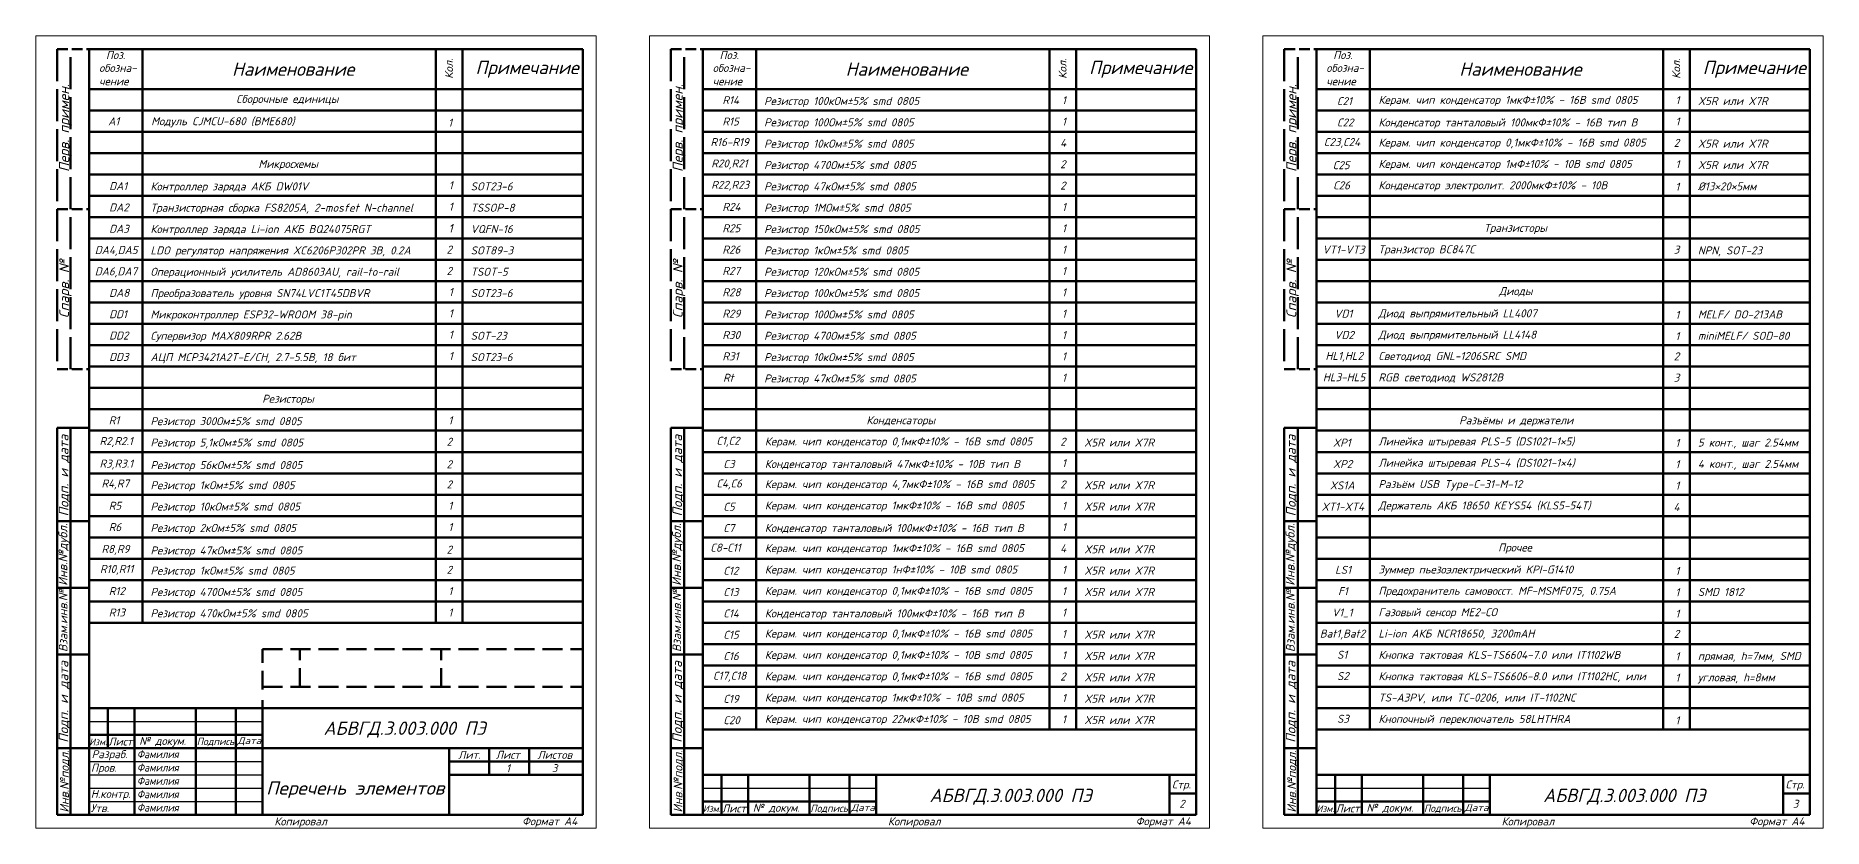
# Model space of a CAD drawing. Header units: millimetres. Extents: x -1 to 4028, y -898 to 1238.
# Drawn here: x 1680 to 2350, y 473 to 770 of the extents above; entities that cross this region are included whole.
import ezdxf
from ezdxf.enums import TextEntityAlignment as Align

# ---------------------------------------------------------------- set-up
doc = ezdxf.new("R2010")
doc.units = ezdxf.units.MM
doc.linetypes.add('ACAD_ISO02W100', pattern=[15, 12, -3])
doc.linetypes.add('JIS_02_4.0', pattern=[5.5, 4, -1.5])
for name, color, linetype, lineweight in [('Основная (0.3)', 162, 'Continuous', 30), ('Основная (0.6)', 250, 'Continuous', 60), ('Текст', 240, 'Continuous', 30), ('Тонкая (0.2)', 250, 'Continuous', 20)]:
    doc.layers.add(name, color=color, linetype=linetype, lineweight=lineweight)
doc.styles.add('3мм', font='isocpeui.ttf', dxfattribs={"height": 3})
doc.styles.add('5мм', font='isocpeui.ttf', dxfattribs={"height": 5})

msp = doc.modelspace()

# ---------------------------------------------------------------- linework, layer by layer
at = {"layer": 'Основная (0.3)'}
for p, q in [((1699.622, 513.272), (1764.622, 513.272)), ((1699.622, 498.272), (1764.622, 498.272)), ((1699.622, 493.272), (1764.622, 493.272)), ((1699.622, 488.272), (1764.622, 488.272)), ((1699.622, 483.272), (1764.622, 483.272)), ((1929.622, 488.22), (1994.622, 488.22)), ((2159.622, 488.22), (2224.622, 488.22))]:
    msp.add_line(p, q, dxfattribs=at)
at = {"layer": 'Основная (0.6)', "linetype": 'ACAD_ISO02W100'}
for p, q in [((1687.622, 765.22), (1687.622, 705.22)), ((1692.622, 645.22), (1692.622, 765.22)), ((1917.622, 765.22), (1917.622, 705.22)), ((1922.622, 645.22), (1922.622, 765.22)), ((2147.622, 765.22), (2147.622, 705.22)), ((2152.622, 645.22), (2152.622, 765.22)), ((1687.622, 705.22), (1687.622, 645.22)), ((1917.622, 705.22), (1917.622, 645.22)), ((2147.622, 705.22), (2147.622, 645.22))]:
    msp.add_line(p, q, dxfattribs=at)
at = {"layer": 'Основная (0.6)', "linetype": 'JIS_02_4.0'}
for p, q in [((1687.622, 765.22), (1699.622, 765.22)), ((1917.622, 765.22), (1929.622, 765.22)), ((2147.622, 765.22), (2159.622, 765.22)), ((1687.622, 705.22), (1699.622, 705.22)), ((1917.622, 705.22), (1929.622, 705.22)), ((2147.622, 705.22), (2159.622, 705.22)), ((1687.622, 645.22), (1699.622, 645.22)), ((1917.622, 645.22), (1929.622, 645.22)), ((2147.622, 645.22), (2159.622, 645.22))]:
    msp.add_line(p, q, dxfattribs=at)
at = {"layer": 'Основная (0.6)'}
for p, q in [((1699.622, 478.272), (1699.622, 765.272)), ((1699.622, 765.22), (1699.622, 751.22)), ((1929.622, 478.272), (1929.622, 765.272)), ((1929.622, 765.22), (1929.622, 751.22)), ((2159.622, 478.272), (2159.622, 765.272)), ((2159.622, 765.22), (2159.622, 751.22)), ((1687.622, 588.272), (1687.622, 623.272)), ((1687.622, 623.272), (1699.622, 623.272)), ((1692.622, 478.272), (1692.622, 623.272)), ((1917.622, 588.272), (1917.622, 623.272)), ((1917.622, 623.272), (1929.622, 623.272)), ((1922.622, 478.272), (1922.622, 623.272)), ((2147.622, 588.272), (2147.622, 623.272)), ((2147.622, 623.272), (2159.622, 623.272)), ((2152.622, 478.272), (2152.622, 623.272)), ((1687.622, 563.272), (1687.622, 588.272)), ((1687.622, 588.272), (1692.622, 588.272)), ((1692.622, 588.272), (1699.622, 588.272)), ((1917.622, 563.272), (1917.622, 588.272)), ((1917.622, 588.272), (1922.622, 588.272)), ((1922.622, 588.272), (1929.622, 588.272)), ((2147.622, 563.272), (2147.622, 588.272)), ((2147.622, 588.272), (2152.622, 588.272)), ((2152.622, 588.272), (2159.622, 588.272)), ((1687.622, 538.272), (1687.622, 563.272)), ((1687.622, 563.272), (1692.622, 563.272)), ((1692.622, 563.272), (1699.622, 563.272)), ((1917.622, 538.272), (1917.622, 563.272)), ((1917.622, 563.272), (1922.622, 563.272)), ((1922.622, 563.272), (1929.622, 563.272)), ((2147.622, 538.272), (2147.622, 563.272)), ((2147.622, 563.272), (2152.622, 563.272)), ((2152.622, 563.272), (2159.622, 563.272)), ((1687.622, 503.272), (1687.622, 538.272)), ((1687.622, 538.272), (1692.622, 538.272)), ((1692.622, 538.272), (1699.622, 538.272)), ((1917.622, 503.272), (1917.622, 538.272)), ((1917.622, 538.272), (1922.622, 538.272)), ((1922.622, 538.272), (1929.622, 538.272)), ((2147.622, 503.272), (2147.622, 538.272)), ((2147.622, 538.272), (2152.622, 538.272)), ((2152.622, 538.272), (2159.622, 538.272)), ((1699.622, 533.22), (1699.622, 478.272)), ((1884.622, 478.22), (1884.622, 533.22)), ((1929.622, 533.22), (1929.622, 478.272)), ((2114.622, 478.22), (2114.622, 533.22)), ((2159.622, 533.22), (2159.622, 478.272)), ((2344.622, 478.22), (2344.622, 533.22)), ((1706.622, 518.272), (1706.622, 503.272)), ((1716.622, 518.272), (1716.622, 478.272)), ((1739.622, 518.272), (1739.622, 478.272)), ((1754.622, 518.272), (1754.622, 478.272)), ((1764.622, 518.272), (1764.622, 478.272)), ((1687.622, 478.272), (1687.622, 503.272)), ((1687.622, 503.272), (1692.622, 503.272)), ((1692.622, 503.272), (1699.622, 503.272)), ((1699.622, 508.272), (1764.622, 508.272)), ((1699.622, 503.272), (1764.622, 503.272)), ((1834.622, 503.272), (1834.622, 478.272)), ((1849.622, 503.272), (1849.622, 498.272)), ((1917.622, 478.272), (1917.622, 503.272)), ((1917.622, 503.272), (1922.622, 503.272)), ((1922.622, 503.272), (1929.622, 503.272)), ((2147.622, 478.272), (2147.622, 503.272)), ((2147.622, 503.272), (2152.622, 503.272)), ((2152.622, 503.272), (2159.622, 503.272)), ((1834.622, 498.272), (1884.622, 498.272)), ((1936.622, 493.22), (1936.622, 478.22)), ((1946.622, 493.22), (1946.622, 478.22)), ((1969.622, 493.22), (1969.622, 478.22)), ((1984.622, 493.22), (1984.622, 478.22)), ((1994.622, 493.22), (1994.622, 478.22)), ((2166.622, 493.22), (2166.622, 478.22)), ((2176.622, 493.22), (2176.622, 478.22)), ((2199.622, 493.22), (2199.622, 478.22)), ((2214.622, 493.22), (2214.622, 478.22)), ((2224.622, 493.22), (2224.622, 478.22)), ((1929.622, 483.22), (1994.622, 483.22)), ((2159.622, 483.22), (2224.622, 483.22)), ((1692.622, 478.272), (1687.622, 478.272)), ((1699.622, 478.272), (1692.622, 478.272)), ((1922.622, 478.272), (1917.622, 478.272)), ((1929.622, 478.272), (1922.622, 478.272)), ((1929.622, 478.22), (1994.622, 478.22)), ((2152.622, 478.272), (2147.622, 478.272)), ((2159.622, 478.272), (2152.622, 478.272)), ((2159.622, 478.22), (2224.622, 478.22))]:
    msp.add_line(p, q, dxfattribs=at)
at = {"layer": 'Основная (0.6)', "linetype": 'Continuous'}
for p, q in [((1699.622, 533.22), (1699.622, 765.22)), ((1699.622, 765.22), (1884.622, 765.22)), ((1719.622, 750.22), (1719.622, 765.22)), ((1829.622, 765.22), (1829.622, 550.22)), ((1839.622, 765.22), (1839.622, 550.22)), ((1884.622, 533.22), (1884.622, 765.22)), ((1929.622, 533.22), (1929.622, 765.22)), ((1929.622, 765.22), (2114.622, 765.22)), ((1949.622, 750.22), (1949.622, 765.22)), ((2059.622, 765.22), (2059.622, 510.22)), ((2069.622, 765.22), (2069.622, 510.22)), ((2114.622, 533.22), (2114.622, 765.22)), ((2159.622, 533.22), (2159.622, 765.22)), ((2159.622, 765.22), (2344.622, 765.22)), ((2179.622, 750.22), (2179.622, 765.22)), ((2289.622, 765.22), (2289.622, 510.22)), ((2299.622, 765.22), (2299.622, 510.22)), ((2344.622, 533.22), (2344.622, 765.22)), ((1705.622, 750.22), (1699.622, 750.22)), ((1711.622, 750.22), (1705.622, 750.22)), ((1711.622, 750.22), (1719.622, 750.22)), ((1719.622, 750.22), (1789.622, 750.22)), ((1719.622, 750.22), (1719.622, 742.22)), ((1719.622, 750.22), (1829.622, 750.22)), ((1789.622, 750.22), (1852.622, 750.22)), ((1852.622, 750.22), (1862.622, 750.22)), ((1862.622, 750.22), (1884.622, 750.22)), ((1935.622, 750.22), (1929.622, 750.22)), ((1941.622, 750.22), (1935.622, 750.22)), ((1941.622, 750.22), (1949.622, 750.22)), ((1949.622, 750.22), (2019.622, 750.22)), ((1949.622, 750.22), (1949.622, 742.22)), ((1949.622, 750.22), (2059.622, 750.22)), ((2019.622, 750.22), (2082.622, 750.22)), ((2082.622, 750.22), (2092.622, 750.22)), ((2092.622, 750.22), (2114.622, 750.22)), ((2165.622, 750.22), (2159.622, 750.22)), ((2171.622, 750.22), (2165.622, 750.22)), ((2171.622, 750.22), (2179.622, 750.22)), ((2179.622, 750.22), (2249.622, 750.22)), ((2179.622, 750.22), (2179.622, 742.22)), ((2179.622, 750.22), (2289.622, 750.22)), ((2249.622, 750.22), (2312.622, 750.22)), ((2312.622, 750.22), (2322.622, 750.22)), ((2322.622, 750.22), (2344.622, 750.22)), ((1884.622, 742.22), (1699.622, 742.22)), ((1719.622, 742.22), (1719.622, 734.22)), ((2114.622, 742.22), (1929.622, 742.22)), ((1949.622, 742.22), (1949.622, 734.22)), ((2344.622, 742.22), (2159.622, 742.22)), ((2179.622, 742.22), (2179.622, 734.22)), ((1884.622, 734.22), (1699.622, 734.22)), ((1719.622, 734.22), (1719.622, 726.22)), ((2114.622, 734.22), (1929.622, 734.22)), ((1949.622, 734.22), (1949.622, 726.22)), ((2344.622, 734.22), (2159.622, 734.22)), ((2179.622, 734.22), (2179.622, 726.22)), ((1884.622, 726.22), (1699.622, 726.22)), ((1719.622, 726.22), (1719.622, 718.22)), ((2114.622, 726.22), (1929.622, 726.22)), ((1949.622, 726.22), (1949.622, 718.22)), ((2344.622, 726.22), (2159.622, 726.22)), ((2179.622, 726.22), (2179.622, 718.22)), ((1884.622, 718.22), (1699.622, 718.22)), ((1719.622, 718.22), (1719.622, 710.22)), ((2114.622, 718.22), (1929.622, 718.22)), ((1949.622, 718.22), (1949.622, 710.22)), ((2344.622, 718.22), (2159.622, 718.22)), ((2179.622, 718.22), (2179.622, 710.22)), ((1884.622, 710.22), (1699.622, 710.22)), ((1719.622, 710.22), (1719.622, 702.22)), ((2114.622, 710.22), (1929.622, 710.22)), ((1949.622, 710.22), (1949.622, 702.22)), ((2344.622, 710.22), (2159.622, 710.22)), ((2179.622, 710.22), (2179.622, 702.22)), ((1884.622, 702.22), (1699.622, 702.22)), ((1719.622, 702.22), (1719.622, 694.22)), ((2114.622, 702.22), (1929.622, 702.22)), ((1949.622, 702.22), (1949.622, 694.22)), ((2344.622, 702.22), (2159.622, 702.22)), ((2179.622, 702.22), (2179.622, 694.22)), ((1884.622, 694.22), (1699.622, 694.22)), ((1719.622, 694.22), (1719.622, 686.22)), ((2114.622, 694.22), (1929.622, 694.22)), ((1949.622, 694.22), (1949.622, 686.22)), ((2344.622, 694.22), (2159.622, 694.22)), ((2179.622, 694.22), (2179.622, 686.22)), ((1884.622, 686.22), (1699.622, 686.22)), ((1719.622, 686.22), (1719.622, 678.22)), ((2114.622, 686.22), (1929.622, 686.22)), ((1949.622, 686.22), (1949.622, 678.22)), ((2344.622, 686.22), (2159.622, 686.22)), ((2179.622, 686.22), (2179.622, 678.22)), ((1884.622, 678.22), (1699.622, 678.22)), ((1719.622, 678.22), (1719.622, 670.22)), ((2114.622, 678.22), (1929.622, 678.22)), ((1949.622, 678.22), (1949.622, 670.22)), ((2344.622, 678.22), (2159.622, 678.22)), ((2179.622, 678.22), (2179.622, 670.22)), ((1884.622, 670.22), (1699.622, 670.22)), ((1719.622, 670.22), (1719.622, 662.22)), ((2114.622, 670.22), (1929.622, 670.22)), ((1949.622, 670.22), (1949.622, 662.22)), ((2344.622, 670.22), (2159.622, 670.22)), ((2179.622, 670.22), (2179.622, 662.22)), ((1884.622, 662.22), (1699.622, 662.22)), ((1719.622, 662.22), (1719.622, 654.22)), ((2114.622, 662.22), (1929.622, 662.22)), ((1949.622, 662.22), (1949.622, 654.22)), ((2344.622, 662.22), (2159.622, 662.22)), ((2179.622, 662.22), (2179.622, 654.22)), ((1884.622, 654.22), (1699.622, 654.22)), ((1719.622, 654.22), (1719.622, 646.22)), ((2114.622, 654.22), (1929.622, 654.22)), ((1949.622, 654.22), (1949.622, 646.22)), ((2344.622, 654.22), (2159.622, 654.22)), ((2179.622, 654.22), (2179.622, 646.22)), ((1884.622, 646.22), (1699.622, 646.22)), ((1719.622, 646.22), (1719.622, 638.22)), ((2114.622, 646.22), (1929.622, 646.22)), ((1949.622, 646.22), (1949.622, 638.22)), ((2344.622, 646.22), (2159.622, 646.22)), ((2179.622, 646.22), (2179.622, 638.22)), ((1884.622, 638.22), (1699.622, 638.22)), ((1719.622, 638.22), (1719.622, 630.22)), ((2114.622, 638.22), (1929.622, 638.22)), ((1949.622, 638.22), (1949.622, 630.22)), ((2344.622, 638.22), (2159.622, 638.22)), ((2179.622, 638.22), (2179.622, 630.22)), ((1884.622, 630.22), (1699.622, 630.22)), ((1719.622, 630.22), (1719.622, 622.22)), ((2114.622, 630.22), (1929.622, 630.22)), ((1949.622, 630.22), (1949.622, 622.22)), ((2344.622, 630.22), (2159.622, 630.22)), ((2179.622, 630.22), (2179.622, 622.22)), ((1884.622, 622.22), (1699.622, 622.22)), ((1719.622, 622.22), (1719.622, 614.22)), ((2114.622, 622.22), (1929.622, 622.22)), ((1949.622, 622.22), (1949.622, 614.22)), ((2344.622, 622.22), (2159.622, 622.22)), ((2179.622, 622.22), (2179.622, 614.22)), ((1884.622, 614.22), (1699.622, 614.22)), ((1719.622, 614.22), (1719.622, 606.22)), ((2114.622, 614.22), (1929.622, 614.22)), ((1949.622, 614.22), (1949.622, 606.22)), ((2344.622, 614.22), (2159.622, 614.22)), ((2179.622, 614.22), (2179.622, 606.22)), ((1884.622, 606.22), (1699.622, 606.22)), ((1719.622, 606.22), (1719.622, 598.22)), ((2114.622, 606.22), (1929.622, 606.22)), ((1949.622, 606.22), (1949.622, 598.22)), ((2344.622, 606.22), (2159.622, 606.22)), ((2179.622, 606.22), (2179.622, 598.22)), ((1884.622, 598.22), (1699.622, 598.22)), ((1719.622, 598.22), (1719.622, 590.22)), ((2114.622, 598.22), (1929.622, 598.22)), ((1949.622, 598.22), (1949.622, 590.22)), ((2344.622, 598.22), (2159.622, 598.22)), ((2179.622, 598.22), (2179.622, 590.22)), ((1884.622, 590.22), (1699.622, 590.22)), ((1719.622, 590.22), (1719.622, 582.22)), ((2114.622, 590.22), (1929.622, 590.22)), ((1949.622, 590.22), (1949.622, 582.22)), ((2344.622, 590.22), (2159.622, 590.22)), ((2179.622, 590.22), (2179.622, 582.22)), ((1884.622, 582.22), (1699.622, 582.22)), ((1719.622, 582.22), (1719.622, 574.22)), ((2114.622, 582.22), (1929.622, 582.22)), ((1949.622, 582.22), (1949.622, 574.22)), ((2344.622, 582.22), (2159.622, 582.22)), ((2179.622, 582.22), (2179.622, 574.22)), ((1884.622, 574.22), (1699.622, 574.22)), ((1719.622, 574.22), (1719.622, 566.22)), ((2114.622, 574.22), (1929.622, 574.22)), ((1949.622, 574.22), (1949.622, 566.22)), ((2344.622, 574.22), (2159.622, 574.22)), ((2179.622, 574.22), (2179.622, 566.22)), ((1884.622, 566.22), (1699.622, 566.22)), ((1719.622, 566.22), (1719.622, 558.22)), ((2114.622, 566.22), (1929.622, 566.22)), ((1949.622, 566.22), (1949.622, 558.22)), ((2344.622, 566.22), (2159.622, 566.22)), ((2179.622, 566.22), (2179.622, 558.22)), ((1884.622, 558.22), (1699.622, 558.22)), ((1719.622, 558.22), (1719.622, 550.22)), ((2114.622, 558.22), (1929.622, 558.22)), ((1949.622, 558.22), (1949.622, 550.22)), ((2344.622, 558.22), (2159.622, 558.22)), ((2179.622, 558.22), (2179.622, 550.22)), ((1884.622, 550.22), (1699.622, 550.22)), ((2114.622, 550.22), (1929.622, 550.22)), ((1949.622, 550.22), (1949.622, 542.22)), ((2344.622, 550.22), (2159.622, 550.22)), ((2179.622, 550.22), (2179.622, 542.22)), ((1764.622, 540.272), (1772.122, 540.272)), ((1764.622, 535.272), (1764.622, 540.272)), ((1775.122, 540.272), (1782.622, 540.272)), ((1778.622, 540.272), (1778.622, 536.272)), ((1785.622, 540.272), (1793.122, 540.272)), ((1796.122, 540.272), (1803.622, 540.272)), ((1806.622, 540.272), (1814.122, 540.272)), ((1817.122, 540.272), (1824.622, 540.272)), ((1827.622, 540.272), (1835.122, 540.272)), ((1831.622, 540.272), (1831.622, 536.272)), ((1838.122, 540.272), (1845.622, 540.272)), ((1848.622, 540.272), (1856.122, 540.272)), ((1859.122, 540.272), (1866.622, 540.272)), ((1869.622, 540.272), (1877.122, 540.272)), ((1880.122, 540.272), (1884.622, 540.272)), ((2114.622, 542.22), (1929.622, 542.22)), ((1949.622, 542.22), (1949.622, 534.22)), ((2344.622, 542.22), (2159.622, 542.22)), ((2179.622, 542.22), (2179.622, 534.22)), ((1764.622, 526.272), (1764.622, 532.272)), ((1778.622, 533.272), (1778.622, 526.272)), ((1831.622, 533.272), (1831.622, 526.272)), ((2114.622, 534.22), (1929.622, 534.22)), ((1949.622, 534.22), (1949.622, 526.22)), ((2344.622, 534.22), (2159.622, 534.22)), ((2179.622, 534.22), (2179.622, 526.22)), ((1764.622, 526.272), (1772.122, 526.272)), ((1764.622, 526.272), (1764.622, 525.272)), ((1775.122, 526.272), (1782.622, 526.272)), ((1785.622, 526.272), (1793.122, 526.272)), ((1796.122, 526.272), (1803.622, 526.272)), ((1806.622, 526.272), (1814.122, 526.272)), ((1817.122, 526.272), (1824.622, 526.272)), ((1827.622, 526.272), (1835.122, 526.272)), ((1831.622, 526.272), (1831.622, 529.213)), ((1838.122, 526.272), (1845.622, 526.272)), ((1848.622, 526.272), (1856.122, 526.272)), ((1859.122, 526.272), (1866.622, 526.272)), ((1869.622, 526.272), (1877.122, 526.272)), ((1880.122, 526.272), (1884.622, 526.272)), ((2114.622, 526.22), (1929.622, 526.22)), ((1949.622, 526.22), (1949.622, 518.22)), ((2344.622, 526.22), (2159.622, 526.22)), ((2179.622, 526.22), (2179.622, 518.22)), ((1699.622, 518.272), (1884.622, 518.272)), ((1764.622, 518.272), (1764.622, 521.272)), ((2114.622, 518.22), (1929.622, 518.22)), ((1949.622, 518.22), (1949.622, 510.22)), ((2344.622, 518.22), (2159.622, 518.22)), ((2179.622, 518.22), (2179.622, 510.22)), ((2114.622, 510.22), (1929.622, 510.22)), ((2344.622, 510.22), (2159.622, 510.22)), ((1764.622, 503.272), (1884.622, 503.272)), ((1864.622, 493.272), (1864.622, 503.272)), ((1849.622, 498.272), (1849.622, 493.272)), ((1834.622, 493.272), (1849.622, 493.272)), ((1849.622, 493.272), (1864.622, 493.272)), ((1864.622, 493.272), (1884.622, 493.272)), ((1929.622, 493.22), (2114.622, 493.22)), ((2104.622, 493.22), (2104.622, 478.22)), ((2159.622, 493.22), (2344.622, 493.22)), ((2334.622, 493.22), (2334.622, 478.22)), ((2104.622, 486.22), (2114.622, 486.22)), ((2334.622, 486.22), (2344.622, 486.22)), ((1699.622, 478.272), (1884.622, 478.272)), ((1699.622, 478.272), (1884.622, 478.272)), ((1929.622, 478.22), (2114.622, 478.22)), ((1929.622, 478.22), (2114.622, 478.22)), ((1994.622, 478.22), (2114.622, 478.22)), ((2159.622, 478.22), (2344.622, 478.22)), ((2159.622, 478.22), (2344.622, 478.22)), ((2224.622, 478.22), (2344.622, 478.22))]:
    msp.add_line(p, q, dxfattribs=at)
at = {"layer": 'Тонкая (0.2)', "linetype": 'Continuous'}
for p, q in [((1889.622, 770.22), (1679.622, 770.22)), ((1679.622, 770.22), (1679.622, 473.22)), ((1889.622, 473.22), (1889.622, 770.22)), ((2119.622, 770.22), (1909.622, 770.22)), ((1909.622, 770.22), (1909.622, 473.22)), ((2119.622, 473.22), (2119.622, 770.22)), ((2349.622, 770.22), (2139.622, 770.22)), ((2139.622, 770.22), (2139.622, 473.22)), ((2349.622, 473.22), (2349.622, 770.22)), ((1679.622, 473.22), (1889.622, 473.22)), ((1909.622, 473.22), (2119.622, 473.22)), ((2139.622, 473.22), (2349.622, 473.22))]:
    msp.add_line(p, q, dxfattribs=at)

# ---------------------------------------------------------------- texts
at = {"layer": 'Текст', "style": '3мм'}
for s, height, rotation, p, p2 in [('Кол.', 2.9742, 91.429281, (1836.082, 754.05), (1835.89, 761.747)), ('Кол.', 2.9742, 91.429281, (2066.082, 754.05), (2065.89, 761.747)), ('Кол.', 2.9742, 91.429281, (2296.082, 754.05), (2295.89, 761.747)), ('Перв. примен.', 3.78442, 90, (1692.154, 719.174), (1692.154, 752.09)), ('Перв. примен.', 3.78442, 90, (1922.154, 719.174), (1922.154, 752.09)), ('Перв. примен.', 3.78442, 90, (2152.154, 719.174), (2152.154, 752.09)), ('Спарв. №', 3.6444, 90, (1692.075, 664.398), (1692.075, 686.298)), ('Спарв. №', 3.6444, 90, (1922.075, 664.398), (1922.075, 686.298)), ('Спарв. №', 3.6444, 90, (2152.075, 664.398), (2152.075, 686.298)), ('Подп. и дата ', 3.57193, 90, (1691.887, 590.074), (1691.887, 622.99)), ('Подп. и дата ', 3.57193, 90, (1921.887, 590.074), (1921.887, 622.99)), ('Подп. и дата ', 3.57193, 90, (2151.887, 590.074), (2151.887, 622.99)), ('Инв.№дубл.', 3.3201, 90, (1691.463, 564.084), (1691.463, 587.46)), ('Инв.№дубл.', 3.3201, 90, (1921.463, 564.084), (1921.463, 587.46)), ('Инв.№дубл.', 3.3201, 90, (2151.463, 564.084), (2151.463, 587.46)), ('Взам.инв.№', 3.2013, 90, (1691.503, 539.24), (1691.503, 562.617)), ('Взам.инв.№', 3.2013, 90, (1921.503, 539.24), (1921.503, 562.617)), ('Взам.инв.№', 3.2013, 90, (2151.503, 539.24), (2151.503, 562.617)), ('Подп. и дата ', 3.57193, 90, (1691.792, 505.262), (1691.792, 538.178)), ('Подп. и дата ', 3.57193, 90, (1921.792, 505.262), (1921.792, 538.178)), ('Подп. и дата ', 3.57193, 90, (2151.792, 505.262), (2151.792, 538.178)), ('Инв.№подл.', 3.3201, 90, (1692.033, 479.084), (1692.033, 502.46)), ('Инв.№подл.', 3.3201, 90, (1922.033, 479.084), (1922.033, 502.46)), ('Инв.№подл.', 3.3201, 90, (2152.033, 479.084), (2152.033, 502.46))]:
    msp.add_text(s, height=height, rotation=rotation, dxfattribs=at).set_placement(p, p2, align=Align.ALIGNED)
for s, height, p, p2 in [('Изм.', 2.5198, (1699.687, 504.319), (1706.338, 504.319)), ('Подпись', 2.7694, (1739.967, 504.379), (1754.019, 504.379)), ('Дата', 2.5399, (1755.2, 504.75), (1764.139, 504.75)), ('Перечень элементов', 4.99205, (1765.958, 485.815), (1832.765, 485.815)), ('Изм.', 2.5198, (1929.687, 479.267), (1936.338, 479.267)), ('Подпись', 2.7694, (1969.967, 479.327), (1984.019, 479.327)), ('Дата', 2.5399, (1985.2, 479.698), (1994.139, 479.698)), ('Изм.', 2.5198, (2159.687, 479.267), (2166.338, 479.267)), ('Подпись', 2.7694, (2199.967, 479.327), (2214.019, 479.327)), ('Дата', 2.5399, (2215.2, 479.698), (2224.139, 479.698))]:
    msp.add_text(s, height=height, dxfattribs=at).set_placement(p, p2, align=Align.ALIGNED)
for s, p in [('Лист', (1706.811, 504.207)), ('№ докум.', (1718.402, 504.446)), ('Пров.', (1700.312, 494.388)), ('Разраб.', (1700.567, 499.475)), ('Лит.', (1837.95, 499.234)), ('Лист', (1852.054, 499.247)), ('1', (1855.886, 494.179)), ('Листов', (1867.642, 499.224)), ('3', (1873.057, 494.227)), ('Стр.', (2105.524, 488.126)), ('Стр.', (2335.524, 488.126)), ('Н.контр.', (1700.246, 484.598)), ('№ докум.', (1948.402, 479.394)), ('2', (2108.222, 480.881)), ('№ докум.', (2178.402, 479.394)), ('3', (2338.222, 480.881)), ('Утв.', (1700.168, 479.256)), ('Копировал', (1769.038, 474.291)), ('Формат А4', (1861.903, 474.356)), ('Лист', (1936.811, 479.155)), ('Копировал', (1999.038, 474.291)), ('Формат А4', (2091.903, 474.356)), ('Лист', (2166.811, 479.155)), ('Копировал', (2229.038, 474.291)), ('Формат А4', (2321.903, 474.356))]:
    msp.add_text(s, height=3, dxfattribs=at).set_placement(p)
at = {"layer": 'Текст', "style": '3мм', "width": 0.9}
for p in [(1717.567, 499.475), (1717.567, 494.475), (1717.567, 489.475), (1717.567, 484.475), (1717.567, 479.475)]:
    msp.add_text('Фамилия', height=3, dxfattribs=at).set_placement(p)
at = {"layer": 'Текст', "char_height": 3, "width": 10.84765, "attachment_point": 1, "style": '3мм'}
for s, insert in [('Поз.', (1705.937, 764.501)), ('Поз.', (1935.937, 764.501)), ('Поз.', (2165.937, 764.501)), ('обозна-\\Pчение', (1703.376, 759.658)), ('обозна-\\Pчение', (1933.376, 759.658)), ('обозна-\\Pчение', (2163.376, 759.658))]:
    msp.add_mtext(s, dxfattribs=dict(at, insert=insert))
at = {"layer": 'Текст', "linetype": 'Continuous', "attachment_point": 1}
for s, insert, char_height, width, style in [('Наименование', (1753.19, 760.208), 5, 56.4652, '5мм'), ('Примечание', (1844.444, 760.828), 5, 56.4652, '5мм'), ('Наименование', (1983.19, 760.208), 5, 56.4652, '5мм'), ('Примечание', (2074.444, 760.828), 5, 56.4652, '5мм'), ('Наименование', (2213.19, 760.208), 5, 56.4652, '5мм'), ('Примечание', (2304.444, 760.828), 5, 56.4652, '5мм'), ('Сборочные единицы', (1754.766, 748.041), 3, 104.71349, '3мм'), ('R14', (1936.995, 747.582), 3, 13.43202, '3мм'), ('Резистор 100кОм±5% smd 0805', (1952.622, 747.273), 3, 104.71349, '3мм'), ('1', (2064.262, 747.575), 3, 13.43202, '3мм'), ('С21', (2167.415, 747.213), 3, 13.43202, '3мм'), ('Керам. чип конденсатор 1мкФ±10% - 16В smd 0805', (2182.895, 747.688), 3, 104.71349, '3мм'), ('1', (2294.262, 747.575), 3, 13.43202, '3мм'), ('X5R или X7R', (2302.622, 747.273), 3, 39.52201, '3мм'), ('A1', (1706.746, 739.64), 3, 14.61536, '3мм'), ('Модуль CJMCU-680 (BME680)', (1722.895, 739.688), 3, 104.71349, '3мм'), ('1', (1834.18, 739.126), 3, 13.43202, '3мм'), ('R15', (1936.995, 739.582), 3, 13.43202, '3мм'), ('Резистор 100Ом±5% smd 0805', (1952.622, 739.273), 3, 104.71349, '3мм'), ('1', (2064.262, 739.575), 3, 13.43202, '3мм'), ('С22', (2167.415, 739.213), 3, 13.43202, '3мм'), ('Конденсатор танталовый 100мкФ±10% - 16В тип B', (2182.895, 739.241), 3, 104.71349, '3мм'), ('1', (2294.262, 739.575), 3, 13.43202, '3мм'), ('R16-R19', (1932.534, 731.871), 3, 13.43202, '3мм'), ('Резистор 10кОм±5% smd 0805', (1952.622, 731.273), 3, 104.71349, '3мм'), ('4', (2063.597, 731.575), 3, 13.43202, '3мм'), ('С23,С24', (2162.505, 731.876), 3, 13.43202, '3мм'), ('Керам. чип конденсатор 0,1мкФ±10% - 16В smd 0805', (2182.895, 731.688), 3, 104.71349, '3мм'), ('2', (2293.597, 731.575), 3, 13.43202, '3мм'), ('X5R или X7R', (2302.622, 731.273), 3, 39.52201, '3мм'), ('Микросхемы', (1763.07, 723.684), 3, 104.71349, '3мм'), ('R20,R21', (1932.82, 723.855), 3, 13.43202, '3мм'), ('Керам. чип конденсатор 1мФ±10% - 10В smd 0805', (2182.895, 723.688), 3, 104.71349, '3мм'), ('Резистор 470Ом±5% smd 0805', (1952.622, 723.273), 3, 104.71349, '3мм'), ('2', (2063.597, 723.575), 3, 13.43202, '3мм'), ('С25', (2165.843, 723.213), 3, 13.43202, '3мм'), ('1', (2294.262, 723.575), 3, 13.43202, '3мм'), ('X5R или X7R', (2302.622, 723.273), 3, 39.52201, '3мм'), ('DA1', (1707.136, 715.37), 3, 13.43202, '3мм'), ('Контроллер заряда АКБ DW01V', (1722.622, 715.273), 3, 104.71349, '3мм'), ('1', (1834.446, 715.691), 3, 13.43202, '3мм'), ('SOT23-6', (1842.622, 715.273), 3, 39.52201, '3мм'), ('R22,R23', (1932.82, 715.855), 3, 13.43202, '3мм'), ('Резистор 47кОм±5% smd 0805', (1952.622, 715.273), 3, 104.71349, '3мм'), ('2', (2063.597, 715.575), 3, 13.43202, '3мм'), ('С26', (2165.976, 715.661), 3, 13.43202, '3мм'), ('Конденсатор электролит. 2000мкФ±10% - 10В', (2182.895, 715.688), 3, 104.71349, '3мм'), ('1', (2294.18, 715.126), 3, 13.43202, '3мм'), ('%%C13×20×5мм', (2302.622, 715.273), 3, 39.52201, '3мм'), ('DA2', (1707.136, 707.37), 3, 13.43202, '3мм'), ('Транзисторная сборка FS8205A, 2-mosfet N-channel', (1722.622, 707.273), 3, 104.71349, '3мм'), ('1', (1834.446, 707.691), 3, 13.43202, '3мм'), ('TSSOP-8', (1842.622, 707.273), 3, 39.52201, '3мм'), ('R24', (1936.995, 707.582), 3, 13.43202, '3мм'), ('Резистор 1МОм±5% smd 0805', (1952.622, 707.273), 3, 104.71349, '3мм'), ('1', (2064.262, 707.575), 3, 13.43202, '3мм'), ('DA3', (1707.136, 699.37), 3, 13.43202, '3мм'), ('Контроллер заряда Li-ion АКБ BQ24075RGT', (1722.622, 699.273), 3, 104.71349, '3мм'), ('1', (1834.381, 699.501), 3, 13.43202, '3мм'), ('1', (1834.446, 699.691), 3, 13.43202, '3мм'), ('VQFN-16', (1842.622, 699.273), 3, 39.52201, '3мм'), ('R25', (1936.995, 699.582), 3, 13.43202, '3мм'), ('Резистор 150кОм±5% smd 0805', (1952.622, 699.273), 3, 104.71349, '3мм'), ('1', (2064.262, 699.575), 3, 13.43202, '3мм'), ('Транзисторы', (2222.479, 699.705), 3, 104.71349, '3мм'), ('DA4,DA5', (1701.766, 691.417), 3, 18.41919, '3мм'), ('LDO регулятор напряжения XC6206P302PR 3В, 0.2А', (1722.622, 691.273), 3, 104.71349, '3мм'), ('2', (1833.597, 691.575), 3, 13.43202, '3мм'), ('SOT89-3', (1842.622, 691.273), 3, 39.52201, '3мм'), ('R26', (1936.995, 691.582), 3, 13.43202, '3мм'), ('Резистор 1кОм±5% smd 0805', (1952.622, 691.273), 3, 104.71349, '3мм'), ('1', (2064.262, 691.575), 3, 13.43202, '3мм'), ('VT1-VT3', (2161.934, 691.57), 3, 13.43202, '3мм'), ('Транзистор BC847C', (2182.895, 691.688), 3, 104.71349, '3мм'), ('3', (2293.597, 691.575), 3, 13.43202, '3мм'), ('NPN, SOT-23', (2302.622, 691.273), 3, 39.52201, '3мм'), ('DA6,DA7', (1701.766, 683.417), 3, 18.41919, '3мм'), ('2', (1833.597, 683.575), 3, 13.43202, '3мм'), ('R27', (1936.995, 683.582), 3, 13.43202, '3мм'), ('1', (2064.262, 683.575), 3, 13.43202, '3мм'), ('Операционный усилитель AD8603AU, rail-to-rail', (1722.622, 683.273), 3, 104.71349, '3мм'), ('TSOT-5', (1842.622, 683.273), 3, 39.52201, '3мм'), ('Резистор 120кОм±5% smd 0805', (1952.622, 683.273), 3, 104.71349, '3мм'), ('DA8', (1707.136, 675.37), 3, 13.43202, '3мм'), ('Преобразователь уровня SN74LVC1T45DBVR', (1722.622, 675.273), 3, 104.71349, '3мм'), ('1', (1834.446, 675.691), 3, 13.43202, '3мм'), ('SOT23-6', (1842.622, 675.273), 3, 39.52201, '3мм'), ('R28', (1936.995, 675.582), 3, 13.43202, '3мм'), ('Резистор 100кОм±5% smd 0805', (1952.622, 675.273), 3, 104.71349, '3мм'), ('1', (2064.262, 675.575), 3, 13.43202, '3мм'), ('Диоды', (2228.079, 676.022), 3, 104.71349, '3мм'), ('DD1', (1707.136, 667.37), 3, 13.43202, '3мм'), ('Микроконтроллер ESP32-WROOM 38-pin', (1722.622, 667.273), 3, 104.71349, '3мм'), ('1', (1834.446, 667.691), 3, 13.43202, '3мм'), ('R29', (1936.995, 667.582), 3, 13.43202, '3мм'), ('Резистор 100Ом±5% smd 0805', (1952.622, 667.273), 3, 104.71349, '3мм'), ('1', (2064.262, 667.575), 3, 13.43202, '3мм'), ('VD1', (2166.37, 667.57), 3, 13.43202, '3мм'), ('Диод выпрямительный LL4007', (2182.895, 667.688), 3, 104.71349, '3мм'), ('1', (2294.18, 667.126), 3, 13.43202, '3мм'), ('MELF/ DO-213AB', (2302.622, 667.273), 3, 39.52201, '3мм'), ('DD2', (1707.136, 659.37), 3, 13.43202, '3мм'), ('Супервизор MAX809RPR 2.62В', (1722.622, 659.273), 3, 104.71349, '3мм'), ('1', (1834.446, 659.691), 3, 13.43202, '3мм'), ('SOT-23', (1842.622, 659.273), 3, 39.52201, '3мм'), ('R30', (1936.995, 659.582), 3, 13.43202, '3мм'), ('Резистор 470Ом±5% smd 0805', (1952.622, 659.273), 3, 104.71349, '3мм'), ('1', (2064.262, 659.575), 3, 13.43202, '3мм'), ('VD2', (2166.37, 659.57), 3, 13.43202, '3мм'), ('Диод выпрямительный LL4148', (2182.895, 659.688), 3, 104.71349, '3мм'), ('1', (2294.18, 659.126), 3, 13.43202, '3мм'), ('miniMELF/ SOD-80', (2302.622, 659.273), 3, 39.52201, '3мм'), ('DD3', (1707.136, 651.37), 3, 13.43202, '3мм'), ('АЦП MCP3421A2T-E/CH, 2.7-5.5В, 18 бит', (1722.622, 651.273), 3, 104.71349, '3мм'), ('1', (1834.446, 651.691), 3, 13.43202, '3мм'), ('SOT23-6', (1842.622, 651.273), 3, 39.52201, '3мм'), ('R31', (1936.995, 651.582), 3, 13.43202, '3мм'), ('Резистор 10кОм±5% smd 0805', (1952.622, 651.273), 3, 104.71349, '3мм'), ('1', (2064.262, 651.575), 3, 13.43202, '3мм'), ('HL1,HL2', (2163.04, 651.736), 3, 13.43202, '3мм'), ('Светодиод GNL-1206SRC SMD', (2182.895, 651.688), 3, 104.71349, '3мм'), ('2', (2293.597, 651.575), 3, 13.43202, '3мм'), ('Rt', (1937.241, 643.541), 3, 13.43202, '3мм'), ('Резистор 47кОм±5% smd 0805', (1952.622, 643.273), 3, 104.71349, '3мм'), ('1', (2064.262, 643.575), 3, 13.43202, '3мм'), ('HL3-HL5', (2162.087, 643.736), 3, 13.43202, '3мм'), ('RGB cветодиод WS2812B', (2182.895, 643.688), 3, 104.71349, '3мм'), ('3', (2293.597, 643.575), 3, 13.43202, '3мм'), ('Резисторы', (1764.492, 635.682), 3, 104.71349, '3мм'), ('R1', (1706.995, 627.582), 3, 13.43202, '3мм'), ('Резистор 300Ом±5% smd 0805', (1722.622, 627.273), 3, 104.71349, '3мм'), ('1', (1834.262, 627.575), 3, 13.43202, '3мм'), ('Конденсаторы', (1990.968, 627.625), 3, 104.71349, '3мм'), ('Разъёмы и держатели', (2213.135, 627.601), 3, 104.71349, '3мм'), ('R2,R2.1', (1703.535, 619.818), 3, 13.43202, '3мм'), ('Резистор 5,1кОм±5% smd 0805', (1722.622, 619.273), 3, 104.71349, '3мм'), ('2', (1833.597, 619.575), 3, 13.43202, '3мм'), ('С1,С2', (1934.833, 619.93), 3, 13.43202, '3мм'), ('Керам. чип конденсатор 0,1мкФ±10% - 16В smd 0805', (1952.895, 619.688), 3, 104.71349, '3мм'), ('2', (2063.597, 619.575), 3, 13.43202, '3мм'), ('X5R или X7R', (2072.622, 619.273), 3, 39.52201, '3мм'), ('XP1', (2165.843, 619.213), 3, 13.43202, '3мм'), ('Линейка штыревая PLS-5 (DS1021-1×5)', (2182.895, 619.688), 3, 104.71349, '3мм'), ('1', (2294.18, 619.126), 3, 13.43202, '3мм'), ('5 конт., шаг 2.54мм', (2302.622, 619.273), 3, 42.22006, '3мм'), ('R3,R3.1', (1703.535, 611.37), 3, 13.43202, '3мм'), ('Резистор 56кОм±5% smd 0805', (1722.622, 610.825), 3, 104.71349, '3мм'), ('2', (1833.597, 611.127), 3, 13.43202, '3мм'), ('С3', (1937.415, 611.213), 3, 13.43202, '3мм'), ('Конденсатор танталовый 47мкФ±10% - 10В тип B', (1952.895, 611.241), 3, 104.71349, '3мм'), ('1', (2064.262, 611.575), 3, 13.43202, '3мм'), ('XP2', (2165.843, 611.213), 3, 13.43202, '3мм'), ('Линейка штыревая PLS-4 (DS1021-1×4)', (2182.895, 611.688), 3, 104.71349, '3мм'), ('1', (2294.18, 611.126), 3, 13.43202, '3мм'), ('4 конт., шаг 2.54мм', (2302.622, 611.273), 3, 42.22006, '3мм'), ('R4,R7', (1704.266, 603.93), 3, 13.43202, '3мм'), ('Резистор 1кОм±5% smd 0805', (1722.622, 603.273), 3, 104.71349, '3мм'), ('2', (1833.597, 603.575), 3, 13.43202, '3мм'), ('С4,С6', (1934.833, 603.93), 3, 13.43202, '3мм'), ('Керам. чип конденсатор 4,7мкФ±10% - 16В smd 0805', (1952.895, 603.688), 3, 104.71349, '3мм'), ('2', (2063.597, 603.575), 3, 13.43202, '3мм'), ('X5R или X7R', (2072.622, 603.273), 3, 39.52201, '3мм'), ('XS1A', (2164.667, 603.213), 3, 13.43202, '3мм'), ('Разъём USB Type-C-31-M-12', (2182.895, 603.688), 3, 104.71349, '3мм'), ('1', (2294.18, 603.126), 3, 13.43202, '3мм'), ('R5', (1706.995, 595.582), 3, 13.43202, '3мм'), ('Резистор 10кОм±5% smd 0805', (1722.622, 595.273), 3, 104.71349, '3мм'), ('1', (1834.262, 595.575), 3, 13.43202, '3мм'), ('С5', (1937.415, 595.213), 3, 13.43202, '3мм'), ('Керам. чип конденсатор 1мкФ±10% - 16В smd 0805', (1952.895, 595.688), 3, 104.71349, '3мм'), ('1', (2064.262, 595.575), 3, 13.43202, '3мм'), ('X5R или X7R', (2072.622, 595.273), 3, 39.52201, '3мм'), ('XT1-XT4', (2161.577, 595.213), 3, 13.43202, '3мм'), ('Держатель АКБ 18650 KEYS54 (KLS5-54T)', (2182.895, 595.688), 3, 104.71349, '3мм'), ('4', (2293.489, 595.077), 3, 13.43202, '3мм'), ('R6', (1706.995, 587.582), 3, 13.43202, '3мм'), ('Резистор 2кОм±5% smd 0805', (1722.622, 587.273), 3, 104.71349, '3мм'), ('1', (1834.262, 587.575), 3, 13.43202, '3мм'), ('С7', (1937.415, 587.213), 3, 13.43202, '3мм'), ('Конденсатор танталовый 100мкФ±10% - 16В тип B', (1952.895, 587.241), 3, 104.71349, '3мм'), ('1', (2064.262, 587.575), 3, 13.43202, '3мм'), ('R8,R9', (1704.281, 579.37), 3, 13.43202, '3мм'), ('Резистор 47кОм±5% smd 0805', (1722.622, 578.825), 3, 104.71349, '3мм'), ('2', (1833.597, 579.127), 3, 13.43202, '3мм'), ('С8-С11', (1932.534, 579.871), 3, 13.43202, '3мм'), ('Керам. чип конденсатор 1мкФ±10% - 16В smd 0805', (1952.895, 579.688), 3, 104.71349, '3мм'), ('4', (2063.597, 579.575), 3, 13.43202, '3мм'), ('X5R или X7R', (2072.622, 579.273), 3, 39.52201, '3мм'), ('Прочее', (2227.758, 579.924), 3, 104.71349, '3мм'), ('R10,R11', (1703.692, 571.894), 3, 13.43202, '3мм'), ('Резистор 1кОм±5% smd 0805', (1722.622, 571.273), 3, 104.71349, '3мм'), ('2', (1833.597, 571.575), 3, 13.43202, '3мм'), ('С12', (1937.415, 571.213), 3, 13.43202, '3мм'), ('Керам. чип конденсатор 1нФ±10% - 10В smd 0805', (1952.895, 571.688), 3, 104.71349, '3мм'), ('1', (2064.262, 571.575), 3, 13.43202, '3мм'), ('X5R или X7R', (2072.622, 571.273), 3, 39.52201, '3мм'), ('LS1', (2166.63, 571.57), 3, 13.43202, '3мм'), ('Зуммер пьезоэлектрический KPI-G1410', (2182.895, 571.688), 3, 104.71349, '3мм'), ('1', (2294.18, 571.126), 3, 13.43202, '3мм'), ('R12', (1706.995, 563.582), 3, 13.43202, '3мм'), ('Резистор 470Ом±5% smd 0805', (1722.622, 563.273), 3, 104.71349, '3мм'), ('1', (1834.262, 563.575), 3, 13.43202, '3мм'), ('С13', (1937.415, 563.213), 3, 13.43202, '3мм'), ('Керам. чип конденсатор 0,1мкФ±10% - 16В smd 0805', (1952.895, 563.688), 3, 104.71349, '3мм'), ('1', (2064.262, 563.575), 3, 13.43202, '3мм'), ('X5R или X7R', (2072.622, 563.273), 3, 39.52201, '3мм'), ('F1', (2167.776, 563.57), 3, 13.43202, '3мм'), ('Предохранитель самовосст. MF-MSMF075, 0.75A', (2182.895, 563.688), 3, 106.99591, '3мм'), ('1', (2294.18, 563.126), 3, 13.43202, '3мм'), ('SMD 1812', (2302.622, 563.273), 3, 42.22006, '3мм'), ('R13', (1706.995, 555.582), 3, 13.43202, '3мм'), ('Резистор 470кОм±5% smd 0805', (1722.622, 555.273), 3, 104.71349, '3мм'), ('1', (1834.262, 555.575), 3, 13.43202, '3мм'), ('С14', (1937.415, 555.213), 3, 13.43202, '3мм'), ('Конденсатор танталовый 100мкФ±10% - 16В тип B', (1952.895, 555.241), 3, 104.71349, '3мм'), ('1', (2064.262, 555.575), 3, 13.43202, '3мм'), ('V1_1', (2165.467, 555.57), 3, 13.43202, '3мм'), ('Газовый сенсор МЕ2-СО', (2182.895, 555.688), 3, 104.71349, '3мм'), ('1', (2294.18, 555.126), 3, 13.43202, '3мм'), ('С15', (1937.415, 547.213), 3, 13.43202, '3мм'), ('Керам. чип конденсатор 0,1мкФ±10% - 16В smd 0805', (1952.895, 547.688), 3, 104.71349, '3мм'), ('1', (2064.262, 547.575), 3, 13.43202, '3мм'), ('X5R или X7R', (2072.622, 547.273), 3, 39.52201, '3мм'), ('Bat1,Bat2', (2160.931, 547.663), 3, 14.61536, '3мм'), ('Li-ion АКБ NCR18650, 3200mAH', (2182.895, 547.688), 3, 104.71349, '3мм'), ('2', (2293.597, 547.575), 3, 13.43202, '3мм'), ('С16', (1937.415, 539.213), 3, 13.43202, '3мм'), ('Керам. чип конденсатор 0,1мкФ±10% - 10В smd 0805', (1952.895, 539.688), 3, 104.71349, '3мм'), ('1', (2064.262, 539.575), 3, 13.43202, '3мм'), ('X5R или X7R', (2072.622, 539.273), 3, 39.52201, '3мм'), ('S1', (2167.363, 539.75), 3, 13.43202, '3мм'), ('Кнопка тактовая KLS-TS6604-7.0 или IT1102WB', (2182.895, 539.688), 3, 104.71349, '3мм'), ('1', (2294.18, 539.126), 3, 13.43202, '3мм'), ('прямая, h=7мм, SMD', (2302.622, 539.273), 3, 42.22006, '3мм'), ('С17,С18', (1933.528, 531.876), 3, 13.43202, '3мм'), ('Керам. чип конденсатор 0,1мкФ±10% - 16В smd 0805', (1952.895, 531.688), 3, 104.71349, '3мм'), ('2', (2063.597, 531.575), 3, 13.43202, '3мм'), ('X5R или X7R', (2072.622, 531.273), 3, 39.52201, '3мм'), ('S2', (2167.363, 531.75), 3, 13.43202, '3мм'), ('Кнопка тактовая KLS-TS6606-8.0 или IT1102HC, или', (2182.895, 531.688), 3, 104.71349, '3мм'), ('1', (2294.18, 531.126), 3, 13.43202, '3мм'), ('угловая, h=8мм', (2302.622, 531.273), 3, 42.22006, '3мм'), ('С19', (1937.415, 523.213), 3, 13.43202, '3мм'), ('Керам. чип конденсатор 1мкФ±10% - 10В smd 0805', (1952.895, 523.688), 3, 104.71349, '3мм'), ('1', (2064.262, 523.575), 3, 13.43202, '3мм'), ('X5R или X7R', (2072.622, 523.273), 3, 39.52201, '3мм'), ('TS-A3PV, или TC-0206, или IT-1102NC', (2182.895, 523.688), 3, 104.71349, '3мм'), ('АБВГД.3.003.000 ПЭ', (1787.486, 513.218), 5, 76.71564, '5мм'), ('С20', (1937.415, 515.213), 3, 13.43202, '3мм'), ('Керам. чип конденсатор 22мкФ±10% - 10В smd 0805', (1952.895, 515.688), 3, 104.71349, '3мм'), ('1', (2064.262, 515.575), 3, 13.43202, '3мм'), ('X5R или X7R', (2072.622, 515.273), 3, 39.52201, '3мм'), ('S3', (2167.363, 515.75), 3, 13.43202, '3мм'), ('Кнопочный переключатель 58LHTHRA', (2182.895, 515.688), 3, 104.71349, '3мм'), ('1', (2294.18, 515.126), 3, 13.43202, '3мм'), ('АБВГД.3.003.000 ПЭ', (2014.641, 488.025), 5, 81.3464, '5мм'), ('АБВГД.3.003.000 ПЭ', (2244.641, 488.025), 5, 81.3464, '5мм')]:
    msp.add_mtext(s, dxfattribs=dict(at, insert=insert, char_height=char_height, width=width, style=style))

doc.saveas('drawing.dxf')
